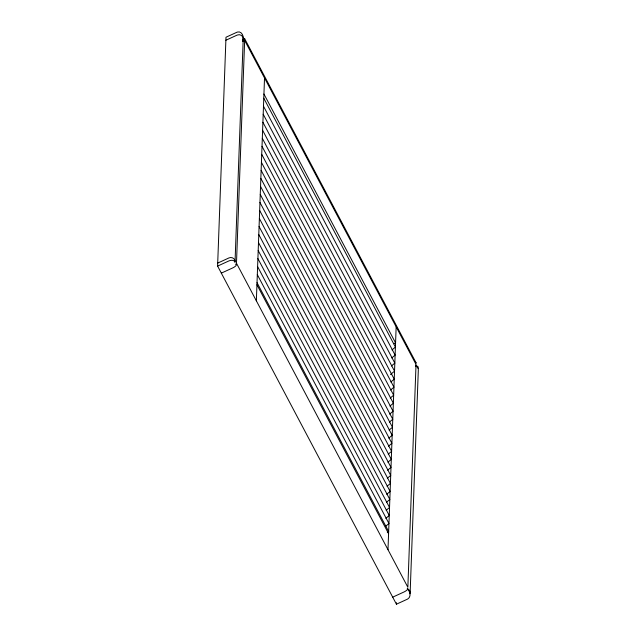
<?xml version="1.0" encoding="UTF-8"?>
<svg xmlns="http://www.w3.org/2000/svg" width="636" height="636" viewBox="0 0 636 636"><rect width="100%" height="100%" fill="white"/><g stroke="black" fill="none" stroke-linecap="round" stroke-linejoin="round"><path stroke-width="0.95" d="M408.256 590.009C410.594 592.394 410.912 597.244 407.708 599.033L396.427 604.2L217.599 266.087L225.987 37.238L237.276 32.078C241.815 30.6 244.701 37.111 242.531 40.593M243.222 38.876L235.05 261.706A4.198 3.919 2.1 0 0 228.992 257.914L217.711 263.081M244.653 40.402L236.481 263.24L407.859 587.259L416.031 364.428L244.653 40.402L242.88 41.213M256.356 300.804L264.52 77.974M387.992 549.695L396.156 326.856M396.427 604.2L396.482 602.697M410.148 592.776L418.321 369.937A4.198 3.919 2.1 0 0 415.475 365.962M418.202 368.379L417.947 366.447L415.491 365.525M392.046 349.927L395.417 347.073L263.781 98.19M391.752 357.949L395.123 355.095L263.487 106.204M391.458 365.962L394.829 363.116L263.193 114.226M390.488 374.556L394.535 371.138L262.899 122.247M390.87 382.005L394.24 379.151L262.604 130.269M390.576 390.027L393.946 387.173L262.31 138.29M390.281 398.041L393.652 395.195L262.016 146.304M389.987 406.062L393.358 403.216L261.722 154.325M389.693 414.084L393.064 411.23L261.428 162.347M389.399 422.105L392.77 419.251L261.134 170.369M389.105 430.127L392.476 427.273L260.84 178.382M388.811 438.14L392.181 435.294L260.545 186.404M388.517 446.162L391.887 443.308L260.251 194.425M388.222 454.183L391.593 451.329L259.957 202.447M387.928 462.205L391.299 459.351L259.663 210.46M387.634 470.219L391.005 467.373L259.369 218.482M387.34 478.24L390.711 475.394L259.075 226.503M387.046 486.262L390.417 483.408L258.78 234.525M386.752 494.283L390.122 491.429L258.486 242.539M386.457 502.297L389.828 499.451L258.192 250.56M386.163 510.318L389.534 507.472L257.898 258.582M385.869 518.34L389.24 515.486L257.604 266.603M385.575 526.362L388.946 523.508L257.31 274.625M387.308 532.666L388.652 531.529L257.016 282.638M225.875 40.243L237.164 35.083A4.198 3.919 2.1 0 1 242.523 40.791M217.599 266.087L228.888 260.927C230.789 260.037 234.644 259.719 235.018 262.461M221.32 273.13L232.609 267.971A4.198 1.328 -27.9 0 0 236.123 265.45A4.198 1.328 -27.9 0 0 235.368 264.186M393.803 343.71L395.568 342.899L263.932 94.009M392.698 597.156L403.987 591.989A4.198 1.328 -27.9 0 0 407.326 588.244M244.598 38.573L415.968 362.592M256.944 284.769L388.58 533.652M407.302 588.801A4.198 3.919 2.1 0 1 409.934 593.778M243.644 38.343A4.198 1.328 -27.9 0 1 242.777 41.062M415.61 362.401A4.198 1.328 -27.9 0 1 415.554 363.903"/></g></svg>
